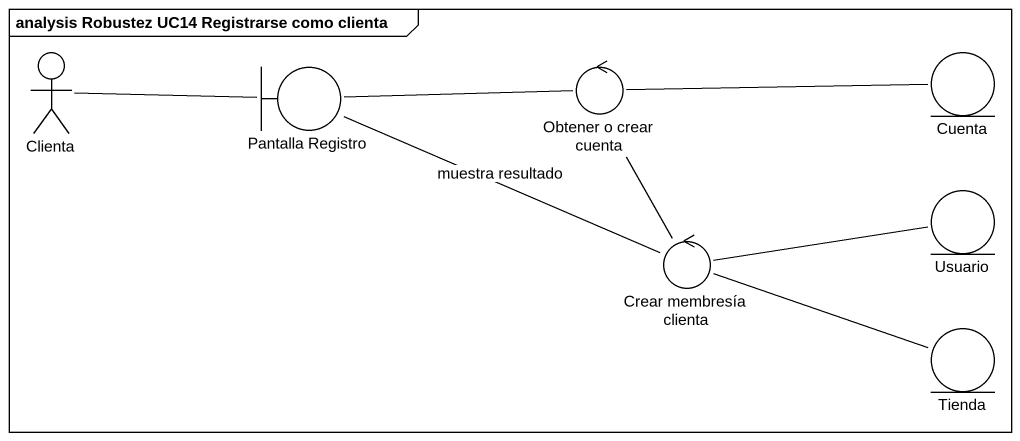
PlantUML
@startuml
mainframe analysis Robustez UC14 Registrarse como clienta
actor Clienta
boundary "Pantalla Registro" as Pantalla_Registro
control "Obtener o crear cuenta" as Obtener_o_crear_cuenta
entity Cuenta
entity Usuario
control "Crear membresía clienta" as Crear_membresía_clienta
entity Tienda
Clienta -right- Pantalla_Registro
Pantalla_Registro -right- Obtener_o_crear_cuenta
Obtener_o_crear_cuenta -right- Cuenta
Obtener_o_crear_cuenta -- Crear_membresía_clienta
Crear_membresía_clienta -left- Pantalla_Registro : muestra resultado
Crear_membresía_clienta -right- Usuario
Crear_membresía_clienta -right- Tienda
@enduml
